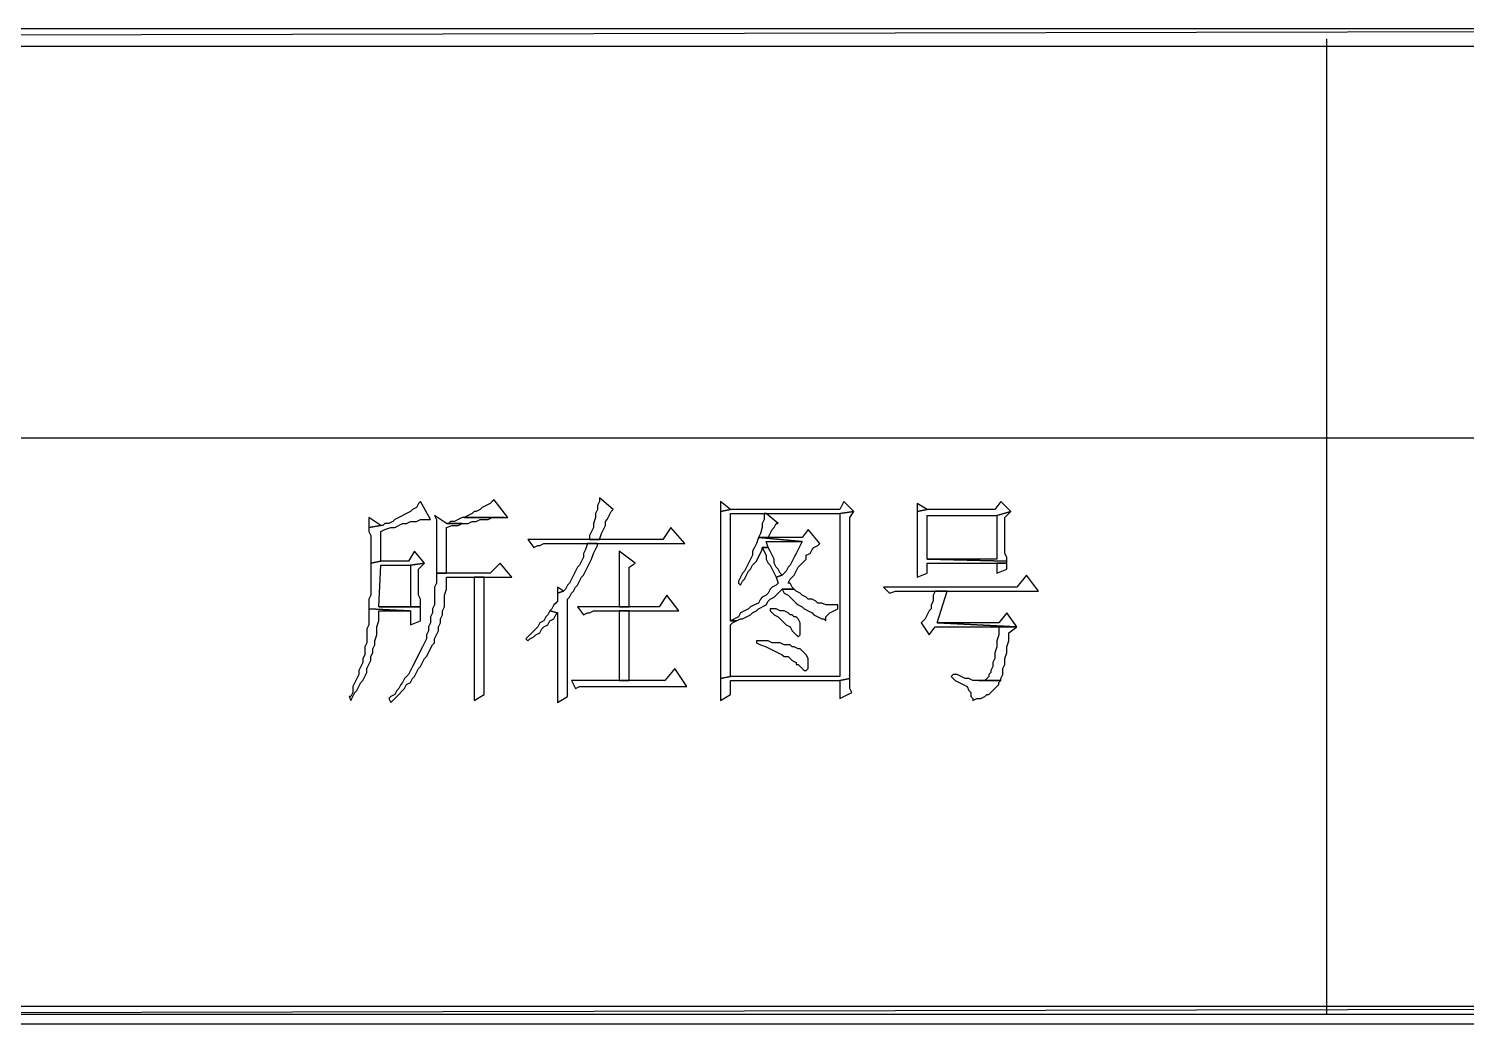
# Model space of a CAD drawing. Extents: x -15.4 to 0.8, y 0.3 to 11.8.
# Drawn here: x -12.281 to -11.678, y 6.091 to 6.509 of the extents above; entities that cross this region are included whole.
import ezdxf

# ---------------------------------------------------------------- set-up
doc = ezdxf.new("R2010")
doc.units = 0
doc.header["$MEASUREMENT"] = 0
doc.linetypes.add('AUSGEZOGEN', pattern=[0])
doc.layers.get('0').update_dxf_attribs({"linetype": 'AUSGEZOGEN'})

msp = doc.modelspace()

# ---------------------------------------------------------------- linework, layer by layer
for points in [[(-14.50878, 6.50856), (-14.50878, 6.50106), (-14.50878, 6.50106), (-11.15878, 6.50856), (-14.50878, 6.50856)], [(-14.50878, 6.50106), (-11.15878, 6.50856), (-11.15878, 6.50856), (-11.15878, 6.50106), (-14.50878, 6.50106)], [(-11.73628, 6.09523), (-11.73628, 6.5044)], [(-11.15878, 6.3369), (-14.50878, 6.3369)], [(-12.04128, 6.3119), (-12.04128, 6.31023), (-12.04128, 6.31023), (-12.04211, 6.30856), (-12.04211, 6.30856), (-12.04211, 6.3069), (-12.04211, 6.3069), (-12.04295, 6.30523), (-12.04295, 6.30523), (-12.04295, 6.30356), (-12.04295, 6.30356), (-12.04378, 6.30106), (-12.04378, 6.30106), (-12.04378, 6.2994), (-12.04378, 6.2994), (-12.04461, 6.29773), (-12.04461, 6.29773), (-12.04545, 6.29606), (-12.04545, 6.29606), (-12.04545, 6.2944), (-12.04545, 6.2944), (-12.04128, 6.2944), (-12.04128, 6.2944), (-12.04045, 6.2969), (-12.04045, 6.2969), (-12.03961, 6.29856), (-12.03961, 6.29856), (-12.03878, 6.30023), (-12.03878, 6.30023), (-12.03878, 6.3019), (-12.03878, 6.3019), (-12.03795, 6.30273), (-12.03795, 6.30273), (-12.03711, 6.3044), (-12.03711, 6.3044), (-12.03628, 6.30606), (-12.03628, 6.30606), (-12.03545, 6.3069), (-12.04128, 6.3119)], [(-12.11628, 6.31023), (-12.11711, 6.3094), (-12.11711, 6.3094), (-12.11795, 6.30773), (-12.11795, 6.30773), (-12.11961, 6.3069), (-12.11961, 6.3069), (-12.12045, 6.30606), (-12.12045, 6.30606), (-12.12211, 6.30523), (-12.12211, 6.30523), (-12.12545, 6.30356), (-12.12545, 6.30356), (-12.12711, 6.30273), (-12.12711, 6.30273), (-12.12795, 6.3019), (-12.12795, 6.3019), (-12.12961, 6.30106), (-12.12961, 6.30106), (-12.13128, 6.30106), (-12.13128, 6.30106), (-12.13211, 6.30023), (-12.13211, 6.30023), (-12.13295, 6.30023), (-12.13295, 6.30023), (-12.13795, 6.2994), (-12.13795, 6.2994), (-12.13795, 6.29773), (-12.13795, 6.29773), (-12.13711, 6.29606), (-12.13711, 6.29606), (-12.13711, 6.2844), (-12.13711, 6.2844), (-12.13295, 6.28523), (-12.13295, 6.28523), (-12.13295, 6.29773), (-12.13295, 6.29773), (-12.13128, 6.29856), (-12.13128, 6.29856), (-12.12878, 6.2994), (-12.12878, 6.2994), (-12.12711, 6.2994), (-12.12711, 6.2994), (-12.12378, 6.30106), (-12.12378, 6.30106), (-12.12211, 6.30106), (-12.12211, 6.30106), (-12.12045, 6.3019), (-12.12045, 6.3019), (-12.11795, 6.3019), (-12.11795, 6.3019), (-12.11628, 6.30273), (-12.11628, 6.30273), (-12.11211, 6.30273), (-12.11628, 6.31023)], [(-12.08545, 6.31106), (-12.08628, 6.31023), (-12.08628, 6.31023), (-12.08711, 6.3094), (-12.08711, 6.3094), (-12.09045, 6.30773), (-12.09045, 6.30773), (-12.09128, 6.3069), (-12.09128, 6.3069), (-12.09295, 6.30606), (-12.09295, 6.30606), (-12.09378, 6.30606), (-12.09378, 6.30606), (-12.09461, 6.30523), (-12.09461, 6.30523), (-12.09795, 6.30356), (-12.09795, 6.30356), (-12.07961, 6.30356), (-12.08545, 6.31106)], [(-11.99045, 6.31023), (-11.99045, 6.30606), (-11.99045, 6.30606), (-11.98628, 6.3069), (-11.99045, 6.31023)], [(-11.93878, 6.31023), (-11.94045, 6.3069), (-11.94045, 6.3069), (-11.98628, 6.3069), (-11.98628, 6.3069), (-11.99045, 6.30606), (-11.99045, 6.30606), (-11.99045, 6.23606), (-11.99045, 6.23606), (-11.98628, 6.2369), (-11.98628, 6.2369), (-11.98628, 6.25856), (-11.98628, 6.25856), (-11.98545, 6.2594), (-11.98545, 6.2594), (-11.98378, 6.26023), (-11.98378, 6.26023), (-11.98628, 6.26023), (-11.98628, 6.26023), (-11.98628, 6.30523), (-11.98628, 6.30523), (-11.94045, 6.30523), (-11.94045, 6.30523), (-11.93461, 6.30606), (-11.93878, 6.31023)], [(-11.93461, 6.30606), (-11.94045, 6.30523), (-11.94045, 6.30523), (-11.94045, 6.2369), (-11.94045, 6.2369), (-11.98628, 6.2369), (-11.98628, 6.2369), (-11.99045, 6.23606), (-11.99045, 6.23606), (-11.99045, 6.2269), (-11.99045, 6.2269), (-11.98628, 6.2294), (-11.98628, 6.2294), (-11.98628, 6.23523), (-11.98628, 6.23523), (-11.94045, 6.23523), (-11.94045, 6.23523), (-11.93628, 6.23606), (-11.93628, 6.23606), (-11.93628, 6.30356), (-11.93461, 6.30606)], [(-11.87295, 6.31023), (-11.87545, 6.3069), (-11.87545, 6.3069), (-11.90378, 6.3069), (-11.90378, 6.3069), (-11.90795, 6.30606), (-11.90795, 6.30606), (-11.90795, 6.27856), (-11.90795, 6.27856), (-11.90378, 6.28023), (-11.90378, 6.28023), (-11.90378, 6.2844), (-11.90378, 6.2844), (-11.87045, 6.2844), (-11.87045, 6.2844), (-11.87045, 6.28523), (-11.87045, 6.28523), (-11.90378, 6.28606), (-11.90378, 6.28606), (-11.90378, 6.3044), (-11.90378, 6.3044), (-11.87461, 6.3044), (-11.87461, 6.3044), (-11.86878, 6.30606), (-11.87295, 6.31023)], [(-11.90795, 6.3094), (-11.90795, 6.30606), (-11.90795, 6.30606), (-11.90378, 6.3069), (-11.90795, 6.3094)], [(-11.86878, 6.30606), (-11.87461, 6.3044), (-11.87461, 6.3044), (-11.87461, 6.28606), (-11.87461, 6.28606), (-11.90378, 6.28606), (-11.90378, 6.28606), (-11.87045, 6.28523), (-11.87045, 6.28523), (-11.87045, 6.2869), (-11.87045, 6.2869), (-11.87128, 6.28856), (-11.87128, 6.28856), (-11.87128, 6.30356), (-11.86878, 6.30606)], [(-12.13795, 6.30356), (-12.13795, 6.2994), (-12.13795, 6.2994), (-12.13295, 6.30023), (-12.13795, 6.30356)], [(-12.11045, 6.3044), (-12.10961, 6.30273), (-12.10961, 6.30273), (-12.10961, 6.28023), (-12.10961, 6.28023), (-12.10545, 6.28023), (-12.10545, 6.28023), (-12.10545, 6.2994), (-12.10545, 6.2994), (-12.10295, 6.30023), (-12.10295, 6.30023), (-12.10045, 6.30023), (-12.10045, 6.30023), (-12.09878, 6.30106), (-12.09878, 6.30106), (-12.10545, 6.30106), (-12.11045, 6.3044)], [(-12.09795, 6.30356), (-12.09878, 6.30356), (-12.09878, 6.30356), (-12.10045, 6.30273), (-12.10045, 6.30273), (-12.10211, 6.3019), (-12.10211, 6.3019), (-12.10378, 6.3019), (-12.10378, 6.3019), (-12.10461, 6.30106), (-12.10461, 6.30106), (-12.10545, 6.30106), (-12.10545, 6.30106), (-12.09628, 6.30106), (-12.09628, 6.30106), (-12.09461, 6.3019), (-12.09461, 6.3019), (-12.09295, 6.3019), (-12.09295, 6.3019), (-12.09128, 6.30273), (-12.09128, 6.30273), (-12.08795, 6.30273), (-12.08795, 6.30273), (-12.08628, 6.30356), (-12.08628, 6.30356), (-12.08128, 6.30356), (-12.09795, 6.30356)], [(-11.97128, 6.30523), (-11.97211, 6.30523), (-11.97211, 6.30523), (-11.97211, 6.30273), (-11.97211, 6.30273), (-11.97295, 6.30106), (-11.97295, 6.30106), (-11.97295, 6.2994), (-11.97295, 6.2994), (-11.97378, 6.2969), (-11.97378, 6.2969), (-11.97461, 6.29523), (-11.97461, 6.29523), (-11.97045, 6.29523), (-11.97045, 6.29523), (-11.96878, 6.29856), (-11.96878, 6.29856), (-11.96795, 6.2994), (-11.96795, 6.2994), (-11.96711, 6.30106), (-11.96711, 6.30106), (-11.96628, 6.30106), (-11.97128, 6.30523)], [(-12.01128, 6.2994), (-12.01461, 6.2944), (-12.01461, 6.2944), (-12.07128, 6.2944), (-12.07128, 6.2944), (-12.06878, 6.29106), (-12.06878, 6.29106), (-12.06711, 6.2919), (-12.06711, 6.2919), (-12.06628, 6.2919), (-12.06628, 6.2919), (-12.06461, 6.29273), (-12.06461, 6.29273), (-12.00545, 6.29273), (-12.01128, 6.2994)], [(-11.95378, 6.29856), (-11.95628, 6.29523), (-11.95628, 6.29523), (-11.97461, 6.29523), (-11.97461, 6.29523), (-11.95628, 6.29356), (-11.95628, 6.29356), (-11.95711, 6.2919), (-11.95711, 6.2919), (-11.95795, 6.29023), (-11.95795, 6.29023), (-11.95878, 6.28856), (-11.95878, 6.28856), (-11.95961, 6.2869), (-11.95961, 6.2869), (-11.96045, 6.28523), (-11.96045, 6.28523), (-11.96128, 6.28356), (-11.96128, 6.28356), (-11.96211, 6.28273), (-11.96211, 6.28273), (-11.96295, 6.28106), (-11.96295, 6.28106), (-11.96378, 6.28023), (-11.96378, 6.28023), (-11.96461, 6.2794), (-11.96461, 6.2794), (-11.96711, 6.27856), (-11.96711, 6.27856), (-11.96628, 6.27606), (-11.96628, 6.27606), (-11.96711, 6.27523), (-11.96711, 6.27523), (-11.96878, 6.2744), (-11.96878, 6.2744), (-11.96961, 6.27356), (-11.96961, 6.27356), (-11.97045, 6.2719), (-11.97045, 6.2719), (-11.97128, 6.27106), (-11.97128, 6.27106), (-11.97295, 6.27023), (-11.97295, 6.27023), (-11.97378, 6.2694), (-11.97378, 6.2694), (-11.97461, 6.26773), (-11.97461, 6.26773), (-11.97628, 6.2669), (-11.97628, 6.2669), (-11.97795, 6.26606), (-11.97795, 6.26606), (-11.97878, 6.26523), (-11.97878, 6.26523), (-11.98211, 6.26356), (-11.98211, 6.26356), (-11.98295, 6.2619), (-11.98295, 6.2619), (-11.98461, 6.26106), (-11.98461, 6.26106), (-11.98628, 6.26023), (-11.98628, 6.26023), (-11.98378, 6.26023), (-11.98378, 6.26023), (-11.98211, 6.26106), (-11.98211, 6.26106), (-11.98128, 6.26106), (-11.98128, 6.26106), (-11.97961, 6.2619), (-11.97961, 6.2619), (-11.97795, 6.26273), (-11.97795, 6.26273), (-11.97711, 6.26356), (-11.97711, 6.26356), (-11.97545, 6.2644), (-11.97545, 6.2644), (-11.97461, 6.26523), (-11.97461, 6.26523), (-11.97128, 6.2669), (-11.97128, 6.2669), (-11.97045, 6.26856), (-11.97045, 6.26856), (-11.96961, 6.2694), (-11.96961, 6.2694), (-11.96795, 6.27023), (-11.96795, 6.27023), (-11.96711, 6.27106), (-11.96711, 6.27106), (-11.96545, 6.27273), (-11.96545, 6.27273), (-11.96461, 6.27356), (-11.96461, 6.27356), (-11.95961, 6.27356), (-11.95961, 6.27356), (-11.96045, 6.2744), (-11.96045, 6.2744), (-11.96128, 6.27606), (-11.96128, 6.27606), (-11.96211, 6.27606), (-11.96211, 6.27606), (-11.96128, 6.27773), (-11.96128, 6.27773), (-11.95961, 6.2794), (-11.95961, 6.2794), (-11.95878, 6.28106), (-11.95878, 6.28106), (-11.95795, 6.28273), (-11.95795, 6.28273), (-11.95711, 6.28356), (-11.95711, 6.28356), (-11.95545, 6.28523), (-11.95545, 6.28523), (-11.95461, 6.28606), (-11.95461, 6.28606), (-11.95461, 6.28773), (-11.95461, 6.28773), (-11.95295, 6.28856), (-11.95295, 6.28856), (-11.95211, 6.29023), (-11.95211, 6.29023), (-11.95128, 6.29106), (-11.95128, 6.29106), (-11.94961, 6.2919), (-11.94961, 6.2919), (-11.94878, 6.29273), (-11.95378, 6.29856)], [(-11.97461, 6.29523), (-11.97545, 6.29273), (-11.97545, 6.29273), (-11.97628, 6.29106), (-11.97628, 6.29106), (-11.97711, 6.2894), (-11.97711, 6.2894), (-11.97711, 6.28773), (-11.97711, 6.28773), (-11.97795, 6.28606), (-11.97795, 6.28606), (-11.97878, 6.2844), (-11.97878, 6.2844), (-11.97961, 6.28273), (-11.97961, 6.28273), (-11.98045, 6.28106), (-11.98045, 6.28106), (-11.98128, 6.28023), (-11.98128, 6.28023), (-11.98211, 6.27856), (-11.98211, 6.27856), (-11.98295, 6.2769), (-11.98295, 6.2769), (-11.98295, 6.27606), (-11.98295, 6.27606), (-11.98211, 6.27523), (-11.98211, 6.27523), (-11.98128, 6.2769), (-11.98128, 6.2769), (-11.98045, 6.27773), (-11.98045, 6.27773), (-11.97961, 6.2794), (-11.97961, 6.2794), (-11.97878, 6.28106), (-11.97878, 6.28106), (-11.97795, 6.2819), (-11.97795, 6.2819), (-11.97711, 6.28356), (-11.97711, 6.28356), (-11.97545, 6.28523), (-11.97545, 6.28523), (-11.97295, 6.29023), (-11.97295, 6.29023), (-11.97295, 6.29106), (-11.97295, 6.29106), (-11.97045, 6.29106), (-11.97045, 6.29106), (-11.97128, 6.29356), (-11.97128, 6.29356), (-11.95628, 6.29356), (-11.97461, 6.29523)], [(-12.11878, 6.2894), (-12.12128, 6.28523), (-12.12128, 6.28523), (-12.13295, 6.28523), (-12.13295, 6.28523), (-12.13711, 6.2844), (-12.13711, 6.2844), (-12.13711, 6.27106), (-12.13711, 6.27106), (-12.13795, 6.2694), (-12.13795, 6.2694), (-12.13795, 6.26523), (-12.13795, 6.26523), (-12.12045, 6.2644), (-12.12045, 6.2644), (-12.12045, 6.25856), (-12.12045, 6.25856), (-12.11628, 6.26023), (-12.11628, 6.26023), (-12.11628, 6.26606), (-12.11628, 6.26606), (-12.13378, 6.26606), (-12.13378, 6.26606), (-12.13295, 6.28356), (-12.13295, 6.28356), (-12.12045, 6.28356), (-12.12045, 6.28356), (-12.11461, 6.2844), (-12.11878, 6.2894)], [(-12.04211, 6.29273), (-12.04628, 6.29273), (-12.04628, 6.29273), (-12.04711, 6.29023), (-12.04711, 6.29023), (-12.04795, 6.28856), (-12.04795, 6.28856), (-12.04795, 6.2869), (-12.04795, 6.2869), (-12.04878, 6.28523), (-12.04878, 6.28523), (-12.04961, 6.28356), (-12.04961, 6.28356), (-12.05045, 6.28273), (-12.05045, 6.28273), (-12.05128, 6.28106), (-12.05128, 6.28106), (-12.05378, 6.27606), (-12.05378, 6.27606), (-12.05461, 6.27523), (-12.05461, 6.27523), (-12.05545, 6.27356), (-12.05545, 6.27356), (-12.05628, 6.27273), (-12.05628, 6.27273), (-12.05878, 6.2719), (-12.05878, 6.2719), (-12.05878, 6.26856), (-12.05878, 6.26856), (-12.05961, 6.26773), (-12.05961, 6.26773), (-12.06045, 6.2669), (-12.06045, 6.2669), (-12.06128, 6.26523), (-12.06128, 6.26523), (-12.06211, 6.2644), (-12.06211, 6.2644), (-12.05878, 6.26356), (-12.05878, 6.26356), (-12.05878, 6.22606), (-12.05878, 6.22606), (-12.05461, 6.22856), (-12.05461, 6.22856), (-12.05461, 6.2694), (-12.05461, 6.2694), (-12.05378, 6.27023), (-12.05378, 6.27023), (-12.05295, 6.2719), (-12.05295, 6.2719), (-12.05211, 6.27273), (-12.05211, 6.27273), (-12.05128, 6.2744), (-12.05128, 6.2744), (-12.05045, 6.27523), (-12.05045, 6.27523), (-12.04878, 6.27856), (-12.04878, 6.27856), (-12.04795, 6.2794), (-12.04795, 6.2794), (-12.04711, 6.28106), (-12.04711, 6.28106), (-12.04628, 6.28273), (-12.04628, 6.28273), (-12.04545, 6.2844), (-12.04545, 6.2844), (-12.04461, 6.28606), (-12.04461, 6.28606), (-12.04378, 6.28856), (-12.04378, 6.28856), (-12.04295, 6.29023), (-12.04295, 6.29023), (-12.04211, 6.2919), (-12.04211, 6.29273)], [(-12.03295, 6.2894), (-12.03295, 6.26606), (-12.03295, 6.26606), (-12.02878, 6.26606), (-12.02878, 6.26606), (-12.02878, 6.28273), (-12.02878, 6.28273), (-12.02628, 6.2844), (-12.03295, 6.2894)], [(-11.97045, 6.29106), (-11.97295, 6.29106), (-11.97295, 6.29106), (-11.97128, 6.28773), (-11.97128, 6.28773), (-11.97128, 6.28606), (-11.97128, 6.28606), (-11.97045, 6.2844), (-11.97045, 6.2844), (-11.96961, 6.28356), (-11.96961, 6.28356), (-11.96878, 6.2819), (-11.96878, 6.2819), (-11.96711, 6.27856), (-11.96711, 6.27856), (-11.96461, 6.2794), (-11.96461, 6.2794), (-11.96545, 6.28023), (-11.96545, 6.28023), (-11.96628, 6.2819), (-11.96628, 6.2819), (-11.96711, 6.28273), (-11.96711, 6.28273), (-11.96795, 6.2844), (-11.96795, 6.2844), (-11.96795, 6.28606), (-11.96795, 6.28606), (-11.96961, 6.2894), (-11.97045, 6.29106)], [(-12.11461, 6.2844), (-12.12045, 6.28356), (-12.12045, 6.28356), (-12.12045, 6.26606), (-12.12045, 6.26606), (-12.13378, 6.26606), (-12.13378, 6.26606), (-12.11628, 6.26606), (-12.11628, 6.26606), (-12.11628, 6.2694), (-12.11628, 6.2694), (-12.11711, 6.27106), (-12.11711, 6.27106), (-12.11711, 6.2819), (-12.11461, 6.2844)], [(-12.08295, 6.2844), (-12.08711, 6.28023), (-12.08711, 6.28023), (-12.10961, 6.28023), (-12.10961, 6.28023), (-12.10961, 6.27606), (-12.10961, 6.27606), (-12.11045, 6.2744), (-12.11045, 6.2744), (-12.11045, 6.2669), (-12.11045, 6.2669), (-12.11128, 6.26523), (-12.11128, 6.26523), (-12.11128, 6.26356), (-12.11128, 6.26356), (-12.11211, 6.2619), (-12.11211, 6.2619), (-12.11211, 6.2594), (-12.11211, 6.2594), (-12.11295, 6.25773), (-12.11295, 6.25773), (-12.11295, 6.25606), (-12.11295, 6.25606), (-12.11378, 6.2544), (-12.11378, 6.2544), (-12.11378, 6.25273), (-12.11378, 6.25273), (-12.11461, 6.25106), (-12.11461, 6.25106), (-12.11545, 6.2494), (-12.11545, 6.2494), (-12.11961, 6.24106), (-12.11961, 6.24106), (-12.12045, 6.2394), (-12.12045, 6.2394), (-12.12128, 6.23773), (-12.12128, 6.23773), (-12.12295, 6.23606), (-12.12295, 6.23606), (-12.12378, 6.2344), (-12.12378, 6.2344), (-12.12461, 6.23356), (-12.12461, 6.23356), (-12.12545, 6.2319), (-12.12545, 6.2319), (-12.12628, 6.23106), (-12.12628, 6.23106), (-12.12711, 6.2294), (-12.12711, 6.2294), (-12.12878, 6.22856), (-12.12878, 6.22856), (-12.12961, 6.22773), (-12.12961, 6.22773), (-12.12878, 6.22606), (-12.12878, 6.22606), (-12.12795, 6.2269), (-12.12795, 6.2269), (-12.12628, 6.22856), (-12.12628, 6.22856), (-12.12545, 6.2294), (-12.12545, 6.2294), (-12.12378, 6.23106), (-12.12378, 6.23106), (-12.12295, 6.2319), (-12.12295, 6.2319), (-12.12211, 6.23356), (-12.12211, 6.23356), (-12.12045, 6.2344), (-12.12045, 6.2344), (-12.11961, 6.23606), (-12.11961, 6.23606), (-12.11878, 6.2369), (-12.11878, 6.2369), (-12.11711, 6.24023), (-12.11711, 6.24023), (-12.11628, 6.24106), (-12.11628, 6.24106), (-12.11461, 6.2444), (-12.11461, 6.2444), (-12.11378, 6.24523), (-12.11378, 6.24523), (-12.11128, 6.25023), (-12.11128, 6.25023), (-12.11045, 6.25106), (-12.11045, 6.25106), (-12.11045, 6.25273), (-12.11045, 6.25273), (-12.10961, 6.2544), (-12.10961, 6.2544), (-12.10878, 6.25606), (-12.10878, 6.25606), (-12.10878, 6.25773), (-12.10878, 6.25773), (-12.10795, 6.2594), (-12.10795, 6.2594), (-12.10795, 6.26106), (-12.10795, 6.26106), (-12.10711, 6.26273), (-12.10711, 6.26273), (-12.10711, 6.2644), (-12.10711, 6.2644), (-12.10628, 6.26606), (-12.10628, 6.26606), (-12.10628, 6.27106), (-12.10628, 6.27106), (-12.10545, 6.27356), (-12.10545, 6.27356), (-12.10545, 6.27856), (-12.10545, 6.27856), (-12.07795, 6.27856), (-12.08295, 6.2844)], [(-11.87045, 6.2844), (-11.87461, 6.2844), (-11.87461, 6.2844), (-11.87461, 6.28023), (-11.87461, 6.28023), (-11.87045, 6.2819), (-11.87045, 6.2819), (-11.87045, 6.28356), (-11.87045, 6.2844)], [(-12.08961, 6.27856), (-12.09378, 6.27856), (-12.09378, 6.27856), (-12.09378, 6.2269), (-12.09378, 6.2269), (-12.08961, 6.2294), (-12.08961, 6.2294), (-12.08961, 6.2419), (-12.08961, 6.27856)], [(-11.86211, 6.2794), (-11.86628, 6.2744), (-11.86628, 6.2744), (-11.92211, 6.2744), (-11.92211, 6.2744), (-11.91961, 6.2719), (-11.91961, 6.2719), (-11.91711, 6.27273), (-11.91711, 6.27273), (-11.85711, 6.27273), (-11.86211, 6.2794)], [(-12.05878, 6.2744), (-12.05878, 6.2719), (-12.05878, 6.2719), (-12.05628, 6.27273), (-12.05878, 6.2744)], [(-12.01295, 6.27106), (-12.01628, 6.26606), (-12.01628, 6.26606), (-12.05045, 6.26606), (-12.05045, 6.26606), (-12.04795, 6.26273), (-12.04795, 6.26273), (-12.04628, 6.26356), (-12.04628, 6.26356), (-12.04545, 6.26356), (-12.04545, 6.26356), (-12.04378, 6.2644), (-12.04378, 6.2644), (-12.00795, 6.2644), (-12.01295, 6.27106)], [(-11.95961, 6.27356), (-11.96461, 6.27356), (-11.96461, 6.27356), (-11.96378, 6.2719), (-11.96378, 6.2719), (-11.96211, 6.27106), (-11.96211, 6.27106), (-11.96128, 6.27023), (-11.96128, 6.27023), (-11.95961, 6.26856), (-11.95961, 6.26856), (-11.95878, 6.26773), (-11.95878, 6.26773), (-11.95795, 6.2669), (-11.95795, 6.2669), (-11.95628, 6.26606), (-11.95628, 6.26606), (-11.95545, 6.26523), (-11.95545, 6.26523), (-11.95378, 6.2644), (-11.95378, 6.2644), (-11.95211, 6.26356), (-11.95211, 6.26356), (-11.95128, 6.26273), (-11.95128, 6.26273), (-11.94961, 6.2619), (-11.94961, 6.2619), (-11.94795, 6.26106), (-11.94795, 6.26106), (-11.94711, 6.26106), (-11.94711, 6.26106), (-11.94628, 6.26023), (-11.94628, 6.26023), (-11.94628, 6.2619), (-11.94628, 6.2619), (-11.94461, 6.26356), (-11.94461, 6.26356), (-11.94128, 6.26523), (-11.94128, 6.26523), (-11.94128, 6.2669), (-11.94128, 6.2669), (-11.94628, 6.2669), (-11.94628, 6.2669), (-11.94795, 6.26773), (-11.94795, 6.26773), (-11.94961, 6.26773), (-11.94961, 6.26773), (-11.95045, 6.26856), (-11.95045, 6.26856), (-11.95211, 6.2694), (-11.95211, 6.2694), (-11.95378, 6.2694), (-11.95378, 6.2694), (-11.95461, 6.27023), (-11.95461, 6.27023), (-11.95628, 6.27106), (-11.95628, 6.27106), (-11.95711, 6.2719), (-11.95711, 6.2719), (-11.95878, 6.27273), (-11.95961, 6.27356)], [(-11.89545, 6.27273), (-11.90045, 6.27273), (-11.90045, 6.27273), (-11.90128, 6.27106), (-11.90128, 6.27106), (-11.90128, 6.26856), (-11.90128, 6.26856), (-11.90211, 6.2669), (-11.90211, 6.2669), (-11.90211, 6.26523), (-11.90211, 6.26523), (-11.90295, 6.2644), (-11.90295, 6.2644), (-11.90378, 6.26273), (-11.90378, 6.26273), (-11.90461, 6.26106), (-11.90461, 6.26106), (-11.90628, 6.2594), (-11.90628, 6.2594), (-11.90295, 6.2544), (-11.90295, 6.2544), (-11.90045, 6.25773), (-11.90045, 6.25773), (-11.86628, 6.25773), (-11.86628, 6.25773), (-11.89961, 6.2594), (-11.89545, 6.27273)], [(-12.13795, 6.26523), (-12.13795, 6.25856), (-12.13795, 6.25856), (-12.13878, 6.2569), (-12.13878, 6.2569), (-12.13878, 6.25106), (-12.13878, 6.25106), (-12.13961, 6.2494), (-12.13961, 6.2494), (-12.13961, 6.24606), (-12.13961, 6.24606), (-12.14045, 6.2444), (-12.14045, 6.2444), (-12.14045, 6.24273), (-12.14045, 6.24273), (-12.14128, 6.24106), (-12.14128, 6.24106), (-12.14211, 6.2394), (-12.14211, 6.2394), (-12.14211, 6.23773), (-12.14211, 6.23773), (-12.14295, 6.23606), (-12.14295, 6.23606), (-12.14378, 6.2344), (-12.14378, 6.2344), (-12.14461, 6.23273), (-12.14461, 6.23273), (-12.14461, 6.23023), (-12.14461, 6.23023), (-12.14545, 6.22856), (-12.14545, 6.22856), (-12.14628, 6.22856), (-12.14628, 6.22856), (-12.14545, 6.2269), (-12.14545, 6.2269), (-12.14461, 6.22856), (-12.14461, 6.22856), (-12.14378, 6.23023), (-12.14378, 6.23023), (-12.14295, 6.23106), (-12.14295, 6.23106), (-12.14211, 6.23273), (-12.14211, 6.23273), (-12.14128, 6.2344), (-12.14128, 6.2344), (-12.14045, 6.23523), (-12.14045, 6.23523), (-12.13878, 6.23856), (-12.13878, 6.23856), (-12.13878, 6.24023), (-12.13878, 6.24023), (-12.13795, 6.2419), (-12.13795, 6.2419), (-12.13711, 6.24356), (-12.13711, 6.24356), (-12.13711, 6.24523), (-12.13711, 6.24523), (-12.13628, 6.2469), (-12.13628, 6.2469), (-12.13628, 6.24856), (-12.13628, 6.24856), (-12.13545, 6.25023), (-12.13545, 6.25023), (-12.13545, 6.2519), (-12.13545, 6.2519), (-12.13461, 6.2544), (-12.13461, 6.2544), (-12.13461, 6.25773), (-12.13461, 6.25773), (-12.13378, 6.26023), (-12.13378, 6.26023), (-12.13378, 6.2644), (-12.13378, 6.2644), (-12.12045, 6.2644), (-12.13795, 6.26523)], [(-12.06211, 6.2644), (-12.06295, 6.26273), (-12.06295, 6.26273), (-12.06378, 6.2619), (-12.06378, 6.2619), (-12.06461, 6.26023), (-12.06461, 6.26023), (-12.06628, 6.2594), (-12.06628, 6.2594), (-12.06711, 6.25773), (-12.06711, 6.25773), (-12.06878, 6.25606), (-12.06878, 6.25606), (-12.07045, 6.2544), (-12.07045, 6.2544), (-12.07211, 6.25273), (-12.07211, 6.25273), (-12.07128, 6.2519), (-12.07128, 6.2519), (-12.07045, 6.25273), (-12.07045, 6.25273), (-12.06878, 6.25356), (-12.06878, 6.25356), (-12.06795, 6.2544), (-12.06795, 6.2544), (-12.06628, 6.25523), (-12.06628, 6.25523), (-12.06545, 6.2569), (-12.06545, 6.2569), (-12.06461, 6.25773), (-12.06461, 6.25773), (-12.06295, 6.25856), (-12.06295, 6.25856), (-12.06211, 6.26023), (-12.06211, 6.26023), (-12.06045, 6.26106), (-12.06045, 6.26106), (-12.05961, 6.26273), (-12.05961, 6.26273), (-12.05878, 6.26356), (-12.06211, 6.2644)], [(-12.02878, 6.23523), (-12.02878, 6.2644), (-12.02878, 6.2644), (-12.03295, 6.2644), (-12.03295, 6.2644), (-12.03295, 6.23523), (-12.03295, 6.23523), (-12.02878, 6.23523), (-12.02878, 6.23523)], [(-11.96961, 6.26523), (-11.96961, 6.2644), (-11.96961, 6.2644), (-11.96795, 6.26273), (-11.96795, 6.26273), (-11.96628, 6.2619), (-11.96628, 6.2619), (-11.96461, 6.26023), (-11.96461, 6.26023), (-11.96378, 6.2594), (-11.96378, 6.2594), (-11.96295, 6.25856), (-11.96295, 6.25856), (-11.96128, 6.25773), (-11.96128, 6.25773), (-11.96045, 6.25606), (-11.96045, 6.25606), (-11.95961, 6.25523), (-11.95961, 6.25523), (-11.95878, 6.2544), (-11.95878, 6.2544), (-11.95795, 6.25356), (-11.95795, 6.25356), (-11.95711, 6.2544), (-11.95711, 6.2544), (-11.95711, 6.2594), (-11.95711, 6.2594), (-11.95795, 6.26106), (-11.95795, 6.26106), (-11.95878, 6.2619), (-11.95878, 6.2619), (-11.95961, 6.2619), (-11.95961, 6.2619), (-11.96045, 6.26273), (-11.96045, 6.26273), (-11.96128, 6.26273), (-11.96128, 6.26273), (-11.96211, 6.26356), (-11.96211, 6.26356), (-11.96378, 6.2644), (-11.96378, 6.2644), (-11.96545, 6.2644), (-11.96545, 6.2644), (-11.96711, 6.26523), (-11.96711, 6.26523), (-11.96878, 6.26523), (-11.96961, 6.26523)], [(-11.87045, 6.26356), (-11.87378, 6.2594), (-11.87378, 6.2594), (-11.89961, 6.2594), (-11.89961, 6.2594), (-11.86628, 6.25773), (-11.87045, 6.26356)], [(-11.86628, 6.25773), (-11.87378, 6.25773), (-11.87378, 6.25773), (-11.87378, 6.2544), (-11.87378, 6.2544), (-11.87461, 6.2519), (-11.87461, 6.2519), (-11.87461, 6.2494), (-11.87461, 6.2494), (-11.87545, 6.2469), (-11.87545, 6.2469), (-11.87545, 6.2444), (-11.87545, 6.2444), (-11.87628, 6.24273), (-11.87628, 6.24273), (-11.87628, 6.24106), (-11.87628, 6.24106), (-11.87711, 6.2394), (-11.87711, 6.2394), (-11.87711, 6.23856), (-11.87711, 6.23856), (-11.87795, 6.23773), (-11.87795, 6.23773), (-11.87795, 6.2369), (-11.87795, 6.2369), (-11.87878, 6.23606), (-11.87878, 6.23606), (-11.87961, 6.23523), (-11.87961, 6.23523), (-11.88211, 6.23523), (-11.88211, 6.23523), (-11.87295, 6.23523), (-11.87295, 6.23523), (-11.87295, 6.23606), (-11.87295, 6.23606), (-11.87211, 6.23773), (-11.87211, 6.23773), (-11.87211, 6.24023), (-11.87211, 6.24023), (-11.87128, 6.2419), (-11.87128, 6.2419), (-11.87128, 6.2444), (-11.87128, 6.2444), (-11.87045, 6.2469), (-11.87045, 6.2469), (-11.87045, 6.2494), (-11.87045, 6.2494), (-11.86961, 6.2519), (-11.86961, 6.2519), (-11.86961, 6.25523), (-11.86628, 6.25773)], [(-11.97545, 6.2519), (-11.97545, 6.25106), (-11.97545, 6.25106), (-11.97378, 6.25023), (-11.97378, 6.25023), (-11.97128, 6.2494), (-11.97128, 6.2494), (-11.96628, 6.2469), (-11.96628, 6.2469), (-11.96461, 6.24606), (-11.96461, 6.24606), (-11.96378, 6.24523), (-11.96378, 6.24523), (-11.96211, 6.24523), (-11.96211, 6.24523), (-11.96128, 6.2444), (-11.96128, 6.2444), (-11.96045, 6.24356), (-11.96045, 6.24356), (-11.95878, 6.24273), (-11.95878, 6.24273), (-11.95878, 6.2419), (-11.95878, 6.2419), (-11.95795, 6.2419), (-11.95795, 6.2419), (-11.95711, 6.24106), (-11.95711, 6.24106), (-11.95628, 6.24023), (-11.95628, 6.24023), (-11.95545, 6.2394), (-11.95545, 6.2394), (-11.95461, 6.2394), (-11.95461, 6.2394), (-11.95378, 6.24023), (-11.95378, 6.24023), (-11.95378, 6.2444), (-11.95378, 6.2444), (-11.95461, 6.24606), (-11.95461, 6.24606), (-11.95545, 6.2469), (-11.95545, 6.2469), (-11.95711, 6.24856), (-11.95711, 6.24856), (-11.95795, 6.24856), (-11.95795, 6.24856), (-11.95961, 6.2494), (-11.95961, 6.2494), (-11.96045, 6.2494), (-11.96045, 6.2494), (-11.96128, 6.25023), (-11.96128, 6.25023), (-11.96378, 6.25023), (-11.96378, 6.25023), (-11.96545, 6.25106), (-11.96545, 6.25106), (-11.96878, 6.25106), (-11.96878, 6.25106), (-11.97045, 6.2519), (-11.97045, 6.2519), (-11.97461, 6.2519), (-11.97545, 6.2519)], [(-12.00961, 6.24023), (-12.01378, 6.23523), (-12.01378, 6.23523), (-12.05295, 6.23523), (-12.05295, 6.23523), (-12.05128, 6.2319), (-12.05128, 6.2319), (-12.04961, 6.23273), (-12.04961, 6.23273), (-12.00461, 6.23273), (-12.00961, 6.24023)], [(-11.93628, 6.23606), (-11.94045, 6.23523), (-11.94045, 6.23523), (-11.94045, 6.22773), (-11.94045, 6.22773), (-11.93545, 6.23023), (-11.93545, 6.23023), (-11.93628, 6.2319), (-11.93628, 6.2319), (-11.93628, 6.23356), (-11.93628, 6.23606)], [(-11.89295, 6.23773), (-11.89378, 6.2369), (-11.89378, 6.2369), (-11.89211, 6.23523), (-11.89211, 6.23523), (-11.88711, 6.23273), (-11.88711, 6.23273), (-11.88628, 6.23106), (-11.88628, 6.23106), (-11.88545, 6.23023), (-11.88545, 6.23023), (-11.88545, 6.22856), (-11.88545, 6.22856), (-11.88461, 6.22773), (-11.88461, 6.22773), (-11.88461, 6.2269), (-11.88461, 6.2269), (-11.88295, 6.22773), (-11.88295, 6.22773), (-11.88128, 6.22773), (-11.88128, 6.22773), (-11.87961, 6.22856), (-11.87961, 6.22856), (-11.87878, 6.2294), (-11.87878, 6.2294), (-11.87795, 6.2294), (-11.87795, 6.2294), (-11.87711, 6.23023), (-11.87711, 6.23023), (-11.87545, 6.2319), (-11.87545, 6.2319), (-11.87461, 6.23273), (-11.87461, 6.23273), (-11.87378, 6.23356), (-11.87378, 6.23356), (-11.87378, 6.2344), (-11.87378, 6.2344), (-11.87295, 6.23523), (-11.87295, 6.23523), (-11.88461, 6.23523), (-11.88461, 6.23523), (-11.88628, 6.23606), (-11.88628, 6.23606), (-11.88795, 6.23606), (-11.88795, 6.23606), (-11.89128, 6.23773), (-11.89295, 6.23773)], [(-14.91878, 6.09523), (-7.41878, 6.09523)], [(-14.50878, 6.09856), (-14.50878, 6.09106), (-14.50878, 6.09106), (-11.15878, 6.09856), (-14.50878, 6.09856)], [(-14.50878, 6.09106), (-11.15878, 6.09856), (-11.15878, 6.09856), (-11.15878, 6.09106), (-14.50878, 6.09106)]]:
    msp.add_lwpolyline(points)

doc.saveas('drawing.dxf')
